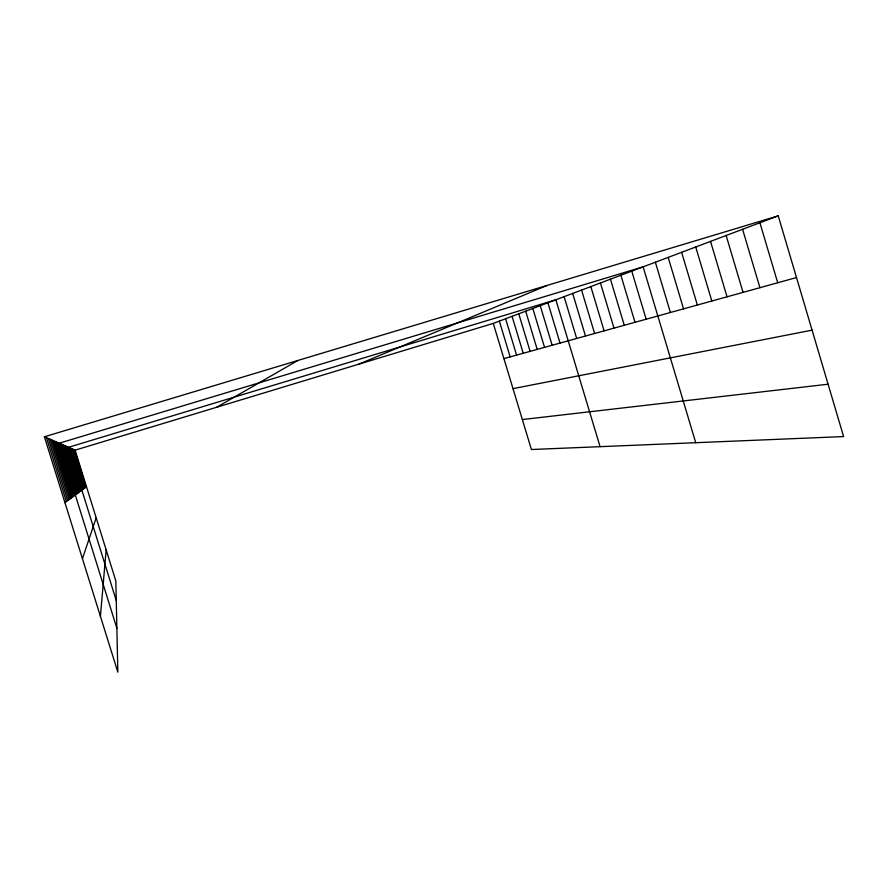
<?xml version="1.0" encoding="UTF-8"?>
<svg xmlns="http://www.w3.org/2000/svg" width="888" height="888" viewBox="0 0 888 888"><rect width="100%" height="100%" fill="white"/><g stroke="black" fill="none" stroke-linecap="round" stroke-linejoin="round"><path stroke-width="1.33" d="M100.422 616.339L106.16 549.861M82.429 558.696L96.182 517.826M64.935 502.619L86.48 486.691M216.705 407.248L297.869 360.473M358.841 364.158L547.108 285.425M493.273 323.41L778.232 215.84L843.6 436.574L531.413 449.517L493.273 323.41L75.103 450.172L44.4 436.785L117.838 672.16L115.829 580.93L75.103 450.172M44.4 436.785L778.232 215.84M503.918 358.619L796.514 277.556M512.998 388.644L812.087 330.147M522.344 419.558L828.093 384.215M74.47 449.894L86.036 487.013M73.815 449.617L85.57 487.357M73.138 449.317L85.093 487.712M72.439 449.006L84.604 488.078M71.706 448.695L84.094 488.456M70.951 448.362L83.561 488.844M70.174 448.018L83.017 489.244M69.364 447.674L82.451 489.665M116.261 600.532L68.52 447.297L555.866 299.778L600.077 446.664M67.643 446.919L81.241 490.553M66.733 446.52L80.608 491.031M65.79 446.109L79.942 491.519M64.802 445.687L79.243 492.03M63.77 445.232L78.521 492.563M62.704 444.766L77.778 493.118M61.583 444.278L76.99 493.706M60.417 443.767L76.168 494.316M116.872 628.271L59.185 443.234L643.134 266.833L695.737 442.701M57.864 442.657L74.381 495.637M56.477 442.058L73.404 496.348M55.023 441.414L72.383 497.114M53.48 440.748L71.306 497.902M51.859 440.037L70.174 498.745M50.15 439.294L68.975 499.633M48.34 438.506L67.699 500.566M46.431 437.673L66.367 501.565M499.345 321.112L510.156 356.887M581.573 290.076L594.616 333.488M572.671 293.429L585.481 336.019M564.113 296.67L576.689 338.461M547.907 302.786L560.039 343.068M540.237 305.683L552.158 345.254M532.822 308.48L544.555 347.363M525.674 311.177L537.207 349.395M518.759 313.786L530.103 351.371M512.076 316.306L523.232 353.269M505.605 318.748L516.583 355.111M655.366 262.215L670.396 312.498M631.768 271.118L646.164 319.214M620.89 275.236L634.987 322.3M610.456 279.176L624.275 325.274M600.443 282.95L613.997 328.127M590.82 286.58L604.118 330.858M742.579 229.293L759.917 287.69M726.14 235.498L743.045 292.363M710.544 241.381L727.039 296.803M695.726 246.975L711.832 301.021M681.629 252.303L697.346 305.028M668.187 257.376L683.549 308.846M759.917 222.755L777.71 282.761"/></g></svg>
